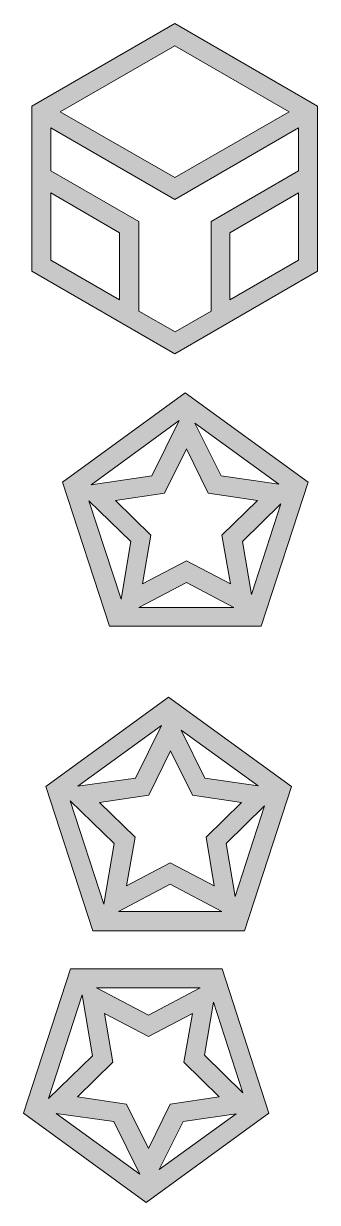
# Model space of a CAD drawing. Header units: millimetres. Extents: x -141 to 330, y -120 to 328.
# Drawn here: x 293.2 to 317.5, y 119.4 to 216.7 of the extents above; entities that cross this region are included whole.
import ezdxf

# ---------------------------------------------------------------- set-up
doc = ezdxf.new("R2010")
doc.units = ezdxf.units.MM
doc.header["$MEASUREMENT"] = 0
doc.layers.add('Layer 1', color=7, linetype='Continuous', lineweight=0)

msp = doc.modelspace()

# ---------------------------------------------------------------- hatches: boundary and pattern name
at = {"layer": 'Layer 1', "true_color": 0x231f20, "transparency": 33554687}
h = msp.add_hatch(color=250, dxfattribs=at)
h.dxf.hatch_style = 2
edge = h.paths.add_edge_path()
edge.add_spline(control_points=[(310.233, 193.869), (310.233, 193.869), (310.233, 199.408), (310.233, 199.408), (310.233, 199.408), (315.912, 202.688), (315.912, 202.688), (315.912, 202.688), (315.912, 197.15), (315.912, 197.15), (315.912, 197.15), (310.233, 193.869), (310.233, 193.869)], knot_values=[0, 0, 0, 0, 1, 1, 1, 2, 2, 2, 3, 3, 3, 4, 4, 4, 4], degree=3, periodic=0)
edge = h.paths.add_edge_path()
edge.add_spline(control_points=[(302.719, 192.952), (302.719, 192.952), (302.719, 200.325), (302.719, 200.325), (302.719, 200.325), (295.451, 204.523), (295.451, 204.523), (295.451, 204.523), (295.451, 208.051), (295.451, 208.051), (295.451, 208.051), (305.682, 202.159), (305.682, 202.159), (305.682, 202.159), (315.912, 208.051), (315.912, 208.051), (315.912, 208.051), (315.912, 204.523), (315.912, 204.523), (315.912, 204.523), (308.681, 200.325), (308.681, 200.325), (308.681, 200.325), (308.681, 192.952), (308.681, 192.952), (308.681, 192.952), (305.717, 191.223), (305.717, 191.223), (305.717, 191.223), (302.719, 192.952), (302.719, 192.952)], knot_values=[0, 0, 0, 0, 1, 1, 1, 2, 2, 2, 3, 3, 3, 4, 4, 4, 5, 5, 5, 6, 6, 6, 7, 7, 7, 8, 8, 8, 9, 9, 9, 10, 10, 10, 10], degree=3, periodic=0)
edge = h.paths.add_edge_path()
edge.add_spline(control_points=[(295.451, 202.688), (295.451, 202.688), (301.131, 199.408), (301.131, 199.408), (301.131, 199.408), (301.131, 193.869), (301.131, 193.869), (301.131, 193.869), (295.451, 197.15), (295.451, 197.15), (295.451, 197.15), (295.451, 202.688), (295.451, 202.688)], knot_values=[0, 0, 0, 0, 1, 1, 1, 2, 2, 2, 3, 3, 3, 4, 4, 4, 4], degree=3, periodic=0)
edge = h.paths.add_edge_path()
edge.add_spline(control_points=[(315.136, 209.391), (315.136, 209.391), (305.682, 203.958), (305.682, 203.958), (305.682, 203.958), (296.227, 209.391), (296.227, 209.391), (296.227, 209.391), (305.682, 214.824), (305.682, 214.824), (305.682, 214.824), (315.136, 209.391), (315.136, 209.391)], knot_values=[0, 0, 0, 0, 1, 1, 1, 2, 2, 2, 3, 3, 3, 4, 4, 4, 4], degree=3, periodic=0)
edge = h.paths.add_edge_path()
edge.add_spline(control_points=[(305.682, 216.658), (305.682, 216.658), (293.899, 209.85), (293.899, 209.85), (293.899, 209.85), (293.899, 196.233), (293.899, 196.233), (293.899, 196.233), (305.682, 189.424), (305.682, 189.424), (305.682, 189.424), (317.465, 196.233), (317.465, 196.233), (317.465, 196.233), (317.465, 209.85), (317.465, 209.85), (317.465, 209.85), (305.682, 216.658), (305.682, 216.658)], knot_values=[0, 0, 0, 0, 1, 1, 1, 2, 2, 2, 3, 3, 3, 4, 4, 4, 5, 5, 5, 6, 6, 6, 6], degree=3, periodic=0)
h = msp.add_hatch(color=250, dxfattribs=at)
h.dxf.hatch_style = 2
edge = h.paths.add_edge_path()
edge.add_spline(control_points=[(312.014, 169.563), (312.014, 169.563), (311.273, 173.937), (311.273, 173.937), (311.273, 173.937), (314.448, 177.042), (314.448, 177.042), (314.448, 177.042), (312.014, 169.563), (312.014, 169.563)], knot_values=[0, 0, 0, 0, 1, 1, 1, 2, 2, 2, 3, 3, 3, 3], degree=3, periodic=0)
edge = h.paths.add_edge_path()
edge.add_spline(control_points=[(298.609, 177.288), (298.609, 177.288), (302.066, 173.937), (302.066, 173.937), (302.066, 173.937), (301.255, 169.175), (301.255, 169.175), (301.255, 169.175), (298.609, 177.288), (298.609, 177.288)], knot_values=[0, 0, 0, 0, 1, 1, 1, 2, 2, 2, 3, 3, 3, 3], degree=3, periodic=0)
edge = h.paths.add_edge_path()
edge.add_spline(control_points=[(309.51, 179.37), (309.51, 179.37), (307.358, 183.709), (307.358, 183.709), (307.358, 183.709), (314.272, 178.664), (314.272, 178.664), (314.272, 178.664), (309.51, 179.37), (309.51, 179.37)], knot_values=[0, 0, 0, 0, 1, 1, 1, 2, 2, 2, 3, 3, 3, 3], degree=3, periodic=0)
edge = h.paths.add_edge_path()
edge.add_spline(control_points=[(298.785, 178.629), (298.785, 178.629), (306.052, 183.921), (306.052, 183.921), (306.052, 183.921), (303.795, 179.37), (303.795, 179.37), (303.795, 179.37), (298.785, 178.629), (298.785, 178.629)], knot_values=[0, 0, 0, 0, 1, 1, 1, 2, 2, 2, 3, 3, 3, 3], degree=3, periodic=0)
edge = h.paths.add_edge_path()
edge.add_spline(control_points=[(310.568, 168.504), (310.568, 168.504), (302.736, 168.504), (302.736, 168.504), (302.736, 168.504), (306.652, 170.55), (306.652, 170.55), (306.652, 170.55), (310.568, 168.504), (310.568, 168.504)], knot_values=[0, 0, 0, 0, 1, 1, 1, 2, 2, 2, 3, 3, 3, 3], degree=3, periodic=0)
edge = h.paths.add_edge_path()
edge.add_spline(control_points=[(310.286, 170.445), (310.286, 170.445), (306.652, 172.35), (306.652, 172.35), (306.652, 172.35), (303.018, 170.445), (303.018, 170.445), (303.018, 170.445), (303.724, 174.466), (303.724, 174.466), (303.724, 174.466), (300.796, 177.324), (300.796, 177.324), (300.796, 177.324), (304.853, 177.923), (304.853, 177.923), (304.853, 177.923), (306.652, 181.592), (306.652, 181.592), (306.652, 181.592), (308.451, 177.923), (308.451, 177.923), (308.451, 177.923), (312.508, 177.324), (312.508, 177.324), (312.508, 177.324), (309.58, 174.466), (309.58, 174.466), (309.58, 174.466), (310.286, 170.445), (310.286, 170.445)], knot_values=[0, 0, 0, 0, 1, 1, 1, 2, 2, 2, 3, 3, 3, 4, 4, 4, 5, 5, 5, 6, 6, 6, 7, 7, 7, 8, 8, 8, 9, 9, 9, 10, 10, 10, 10], degree=3, periodic=0)
edge = h.paths.add_edge_path()
edge.add_spline(control_points=[(306.546, 186.214), (306.546, 186.214), (296.422, 178.841), (296.422, 178.841), (296.422, 178.841), (300.302, 166.952), (300.302, 166.952), (300.302, 166.952), (312.826, 166.952), (312.826, 166.952), (312.826, 166.952), (316.706, 178.841), (316.706, 178.841), (316.706, 178.841), (306.546, 186.214), (306.546, 186.214)], knot_values=[0, 0, 0, 0, 1, 1, 1, 2, 2, 2, 3, 3, 3, 4, 4, 4, 5, 5, 5, 5], degree=3, periodic=0)
h = msp.add_hatch(color=250, dxfattribs=at)
h.dxf.hatch_style = 2
edge = h.paths.add_edge_path()
edge.add_spline(control_points=[(310.674, 144.656), (310.674, 144.656), (309.933, 149.031), (309.933, 149.031), (309.933, 149.031), (313.108, 152.135), (313.108, 152.135), (313.108, 152.135), (310.674, 144.656), (310.674, 144.656)], knot_values=[0, 0, 0, 0, 1, 1, 1, 2, 2, 2, 3, 3, 3, 3], degree=3, periodic=0)
edge = h.paths.add_edge_path()
edge.add_spline(control_points=[(297.056, 152.559), (297.056, 152.559), (300.69, 149.031), (300.69, 149.031), (300.69, 149.031), (299.843, 144.021), (299.843, 144.021), (299.843, 144.021), (297.056, 152.559), (297.056, 152.559)], knot_values=[0, 0, 0, 0, 1, 1, 1, 2, 2, 2, 3, 3, 3, 3], degree=3, periodic=0)
edge = h.paths.add_edge_path()
edge.add_spline(control_points=[(308.169, 154.428), (308.169, 154.428), (306.229, 158.38), (306.229, 158.38), (306.229, 158.38), (312.579, 153.793), (312.579, 153.793), (312.579, 153.793), (308.169, 154.428), (308.169, 154.428)], knot_values=[0, 0, 0, 0, 1, 1, 1, 2, 2, 2, 3, 3, 3, 3], degree=3, periodic=0)
edge = h.paths.add_edge_path()
edge.add_spline(control_points=[(297.692, 153.758), (297.692, 153.758), (304.606, 158.768), (304.606, 158.768), (304.606, 158.768), (302.454, 154.428), (302.454, 154.428), (302.454, 154.428), (297.692, 153.758), (297.692, 153.758)], knot_values=[0, 0, 0, 0, 1, 1, 1, 2, 2, 2, 3, 3, 3, 3], degree=3, periodic=0)
edge = h.paths.add_edge_path()
edge.add_spline(control_points=[(309.58, 143.422), (309.58, 143.422), (301.043, 143.422), (301.043, 143.422), (301.043, 143.422), (305.311, 145.68), (305.311, 145.68), (305.311, 145.68), (309.58, 143.422), (309.58, 143.422)], knot_values=[0, 0, 0, 0, 1, 1, 1, 2, 2, 2, 3, 3, 3, 3], degree=3, periodic=0)
edge = h.paths.add_edge_path()
edge.add_spline(control_points=[(308.945, 145.538), (308.945, 145.538), (305.312, 147.443), (305.312, 147.443), (305.312, 147.443), (301.713, 145.538), (301.713, 145.538), (301.713, 145.538), (302.419, 149.56), (302.419, 149.56), (302.419, 149.56), (299.491, 152.418), (299.491, 152.418), (299.491, 152.418), (303.548, 153.017), (303.548, 153.017), (303.548, 153.017), (305.347, 156.686), (305.347, 156.686), (305.347, 156.686), (307.146, 153.017), (307.146, 153.017), (307.146, 153.017), (311.203, 152.418), (311.203, 152.418), (311.203, 152.418), (308.275, 149.56), (308.275, 149.56), (308.275, 149.56), (308.945, 145.538), (308.945, 145.538)], knot_values=[0, 0, 0, 0, 1, 1, 1, 2, 2, 2, 3, 3, 3, 4, 4, 4, 5, 5, 5, 6, 6, 6, 7, 7, 7, 8, 8, 8, 9, 9, 9, 10, 10, 10, 10], degree=3, periodic=0)
edge = h.paths.add_edge_path()
edge.add_spline(control_points=[(305.17, 161.096), (305.17, 161.096), (295.046, 153.723), (295.046, 153.723), (295.046, 153.723), (298.926, 141.834), (298.926, 141.834), (298.926, 141.834), (311.45, 141.834), (311.45, 141.834), (311.45, 141.834), (315.33, 153.723), (315.33, 153.723), (315.33, 153.723), (305.17, 161.096), (305.17, 161.096)], knot_values=[0, 0, 0, 0, 1, 1, 1, 2, 2, 2, 3, 3, 3, 4, 4, 4, 5, 5, 5, 5], degree=3, periodic=0)
h = msp.add_hatch(color=250, dxfattribs=at)
h.dxf.hatch_style = 2
edge = h.paths.add_edge_path()
edge.add_spline(control_points=[(298.044, 136.543), (298.044, 136.543), (298.891, 131.533), (298.891, 131.533), (298.891, 131.533), (295.257, 128.005), (295.257, 128.005), (295.257, 128.005), (298.044, 136.543), (298.044, 136.543)], knot_values=[0, 0, 0, 0, 1, 1, 1, 2, 2, 2, 3, 3, 3, 3], degree=3, periodic=0)
edge = h.paths.add_edge_path()
edge.add_spline(control_points=[(311.309, 128.464), (311.309, 128.464), (308.134, 131.568), (308.134, 131.568), (308.134, 131.568), (308.875, 135.943), (308.875, 135.943), (308.875, 135.943), (311.309, 128.464), (311.309, 128.464)], knot_values=[0, 0, 0, 0, 1, 1, 1, 2, 2, 2, 3, 3, 3, 3], degree=3, periodic=0)
edge = h.paths.add_edge_path()
edge.add_spline(control_points=[(306.37, 126.1), (306.37, 126.1), (310.744, 126.735), (310.744, 126.735), (310.744, 126.735), (304.394, 122.149), (304.394, 122.149), (304.394, 122.149), (306.37, 126.1), (306.37, 126.1)], knot_values=[0, 0, 0, 0, 1, 1, 1, 2, 2, 2, 3, 3, 3, 3], degree=3, periodic=0)
edge = h.paths.add_edge_path()
edge.add_spline(control_points=[(300.655, 126.1), (300.655, 126.1), (302.807, 121.761), (302.807, 121.761), (302.807, 121.761), (295.892, 126.771), (295.892, 126.771), (295.892, 126.771), (300.655, 126.1), (300.655, 126.1)], knot_values=[0, 0, 0, 0, 1, 1, 1, 2, 2, 2, 3, 3, 3, 3], degree=3, periodic=0)
edge = h.paths.add_edge_path()
edge.add_spline(control_points=[(299.244, 137.142), (299.244, 137.142), (307.781, 137.142), (307.781, 137.142), (307.781, 137.142), (303.512, 134.885), (303.512, 134.885), (303.512, 134.885), (299.244, 137.142), (299.244, 137.142)], knot_values=[0, 0, 0, 0, 1, 1, 1, 2, 2, 2, 3, 3, 3, 3], degree=3, periodic=0)
edge = h.paths.add_edge_path()
edge.add_spline(control_points=[(299.879, 135.026), (299.879, 135.026), (303.512, 133.121), (303.512, 133.121), (303.512, 133.121), (307.146, 135.026), (307.146, 135.026), (307.146, 135.026), (306.44, 131.004), (306.44, 131.004), (306.44, 131.004), (309.368, 128.146), (309.368, 128.146), (309.368, 128.146), (305.311, 127.547), (305.311, 127.547), (305.311, 127.547), (303.512, 123.878), (303.512, 123.878), (303.512, 123.878), (301.713, 127.547), (301.713, 127.547), (301.713, 127.547), (297.656, 128.146), (297.656, 128.146), (297.656, 128.146), (300.584, 131.004), (300.584, 131.004), (300.584, 131.004), (299.879, 135.026), (299.879, 135.026)], knot_values=[0, 0, 0, 0, 1, 1, 1, 2, 2, 2, 3, 3, 3, 4, 4, 4, 5, 5, 5, 6, 6, 6, 7, 7, 7, 8, 8, 8, 9, 9, 9, 10, 10, 10, 10], degree=3, periodic=0)
edge = h.paths.add_edge_path()
edge.add_spline(control_points=[(309.615, 138.695), (309.615, 138.695), (297.092, 138.695), (297.092, 138.695), (297.092, 138.695), (293.211, 126.806), (293.211, 126.806), (293.211, 126.806), (303.336, 119.433), (303.336, 119.433), (303.336, 119.433), (313.461, 126.806), (313.461, 126.806), (313.461, 126.806), (309.615, 138.695), (309.615, 138.695)], knot_values=[0, 0, 0, 0, 1, 1, 1, 2, 2, 2, 3, 3, 3, 4, 4, 4, 5, 5, 5, 5], degree=3, periodic=0)

# ---------------------------------------------------------------- linework, layer by layer
at = {"layer": 'Layer 1'}
for points, knots in [([(305.682, 216.658), (305.682, 216.658), (293.899, 209.85), (293.899, 209.85), (293.899, 209.85), (293.899, 196.233), (293.899, 196.233), (293.899, 196.233), (305.682, 189.424), (305.682, 189.424), (305.682, 189.424), (317.465, 196.233), (317.465, 196.233), (317.465, 196.233), (317.465, 209.85), (317.465, 209.85), (317.465, 209.85), (305.682, 216.658), (305.682, 216.658)], [0, 0, 0, 0, 1, 1, 1, 2, 2, 2, 3, 3, 3, 4, 4, 4, 5, 5, 5, 6, 6, 6, 6]), ([(315.136, 209.391), (315.136, 209.391), (305.682, 203.958), (305.682, 203.958), (305.682, 203.958), (296.227, 209.391), (296.227, 209.391), (296.227, 209.391), (305.682, 214.824), (305.682, 214.824), (305.682, 214.824), (315.136, 209.391), (315.136, 209.391)], [0, 0, 0, 0, 1, 1, 1, 2, 2, 2, 3, 3, 3, 4, 4, 4, 4]), ([(302.719, 192.952), (302.719, 192.952), (302.719, 200.325), (302.719, 200.325), (302.719, 200.325), (295.451, 204.523), (295.451, 204.523), (295.451, 204.523), (295.451, 208.051), (295.451, 208.051), (295.451, 208.051), (305.682, 202.159), (305.682, 202.159), (305.682, 202.159), (315.912, 208.051), (315.912, 208.051), (315.912, 208.051), (315.912, 204.523), (315.912, 204.523), (315.912, 204.523), (308.681, 200.325), (308.681, 200.325), (308.681, 200.325), (308.681, 192.952), (308.681, 192.952), (308.681, 192.952), (305.717, 191.223), (305.717, 191.223), (305.717, 191.223), (302.719, 192.952), (302.719, 192.952)], [0, 0, 0, 0, 1, 1, 1, 2, 2, 2, 3, 3, 3, 4, 4, 4, 5, 5, 5, 6, 6, 6, 7, 7, 7, 8, 8, 8, 9, 9, 9, 10, 10, 10, 10]), ([(295.451, 202.688), (295.451, 202.688), (301.131, 199.408), (301.131, 199.408), (301.131, 199.408), (301.131, 193.869), (301.131, 193.869), (301.131, 193.869), (295.451, 197.15), (295.451, 197.15), (295.451, 197.15), (295.451, 202.688), (295.451, 202.688)], [0, 0, 0, 0, 1, 1, 1, 2, 2, 2, 3, 3, 3, 4, 4, 4, 4]), ([(310.233, 193.869), (310.233, 193.869), (310.233, 199.408), (310.233, 199.408), (310.233, 199.408), (315.912, 202.688), (315.912, 202.688), (315.912, 202.688), (315.912, 197.15), (315.912, 197.15), (315.912, 197.15), (310.233, 193.869), (310.233, 193.869)], [0, 0, 0, 0, 1, 1, 1, 2, 2, 2, 3, 3, 3, 4, 4, 4, 4]), ([(306.546, 186.214), (306.546, 186.214), (296.422, 178.841), (296.422, 178.841), (296.422, 178.841), (300.302, 166.952), (300.302, 166.952), (300.302, 166.952), (312.826, 166.952), (312.826, 166.952), (312.826, 166.952), (316.706, 178.841), (316.706, 178.841), (316.706, 178.841), (306.546, 186.214), (306.546, 186.214)], [0, 0, 0, 0, 1, 1, 1, 2, 2, 2, 3, 3, 3, 4, 4, 4, 5, 5, 5, 5]), ([(298.785, 178.629), (298.785, 178.629), (306.052, 183.921), (306.052, 183.921), (306.052, 183.921), (303.795, 179.37), (303.795, 179.37), (303.795, 179.37), (298.785, 178.629), (298.785, 178.629)], [0, 0, 0, 0, 1, 1, 1, 2, 2, 2, 3, 3, 3, 3]), ([(309.51, 179.37), (309.51, 179.37), (307.358, 183.709), (307.358, 183.709), (307.358, 183.709), (314.272, 178.664), (314.272, 178.664), (314.272, 178.664), (309.51, 179.37), (309.51, 179.37)], [0, 0, 0, 0, 1, 1, 1, 2, 2, 2, 3, 3, 3, 3]), ([(310.286, 170.445), (310.286, 170.445), (306.652, 172.35), (306.652, 172.35), (306.652, 172.35), (303.018, 170.445), (303.018, 170.445), (303.018, 170.445), (303.724, 174.466), (303.724, 174.466), (303.724, 174.466), (300.796, 177.324), (300.796, 177.324), (300.796, 177.324), (304.853, 177.923), (304.853, 177.923), (304.853, 177.923), (306.652, 181.592), (306.652, 181.592), (306.652, 181.592), (308.451, 177.923), (308.451, 177.923), (308.451, 177.923), (312.508, 177.324), (312.508, 177.324), (312.508, 177.324), (309.58, 174.466), (309.58, 174.466), (309.58, 174.466), (310.286, 170.445), (310.286, 170.445)], [0, 0, 0, 0, 1, 1, 1, 2, 2, 2, 3, 3, 3, 4, 4, 4, 5, 5, 5, 6, 6, 6, 7, 7, 7, 8, 8, 8, 9, 9, 9, 10, 10, 10, 10]), ([(298.609, 177.288), (298.609, 177.288), (302.066, 173.937), (302.066, 173.937), (302.066, 173.937), (301.255, 169.175), (301.255, 169.175), (301.255, 169.175), (298.609, 177.288), (298.609, 177.288)], [0, 0, 0, 0, 1, 1, 1, 2, 2, 2, 3, 3, 3, 3]), ([(312.014, 169.563), (312.014, 169.563), (311.273, 173.937), (311.273, 173.937), (311.273, 173.937), (314.448, 177.042), (314.448, 177.042), (314.448, 177.042), (312.014, 169.563), (312.014, 169.563)], [0, 0, 0, 0, 1, 1, 1, 2, 2, 2, 3, 3, 3, 3]), ([(310.568, 168.504), (310.568, 168.504), (302.736, 168.504), (302.736, 168.504), (302.736, 168.504), (306.652, 170.55), (306.652, 170.55), (306.652, 170.55), (310.568, 168.504), (310.568, 168.504)], [0, 0, 0, 0, 1, 1, 1, 2, 2, 2, 3, 3, 3, 3]), ([(305.17, 161.096), (305.17, 161.096), (295.046, 153.723), (295.046, 153.723), (295.046, 153.723), (298.926, 141.834), (298.926, 141.834), (298.926, 141.834), (311.45, 141.834), (311.45, 141.834), (311.45, 141.834), (315.33, 153.723), (315.33, 153.723), (315.33, 153.723), (305.17, 161.096), (305.17, 161.096)], [0, 0, 0, 0, 1, 1, 1, 2, 2, 2, 3, 3, 3, 4, 4, 4, 5, 5, 5, 5]), ([(297.692, 153.758), (297.692, 153.758), (304.606, 158.768), (304.606, 158.768), (304.606, 158.768), (302.454, 154.428), (302.454, 154.428), (302.454, 154.428), (297.692, 153.758), (297.692, 153.758)], [0, 0, 0, 0, 1, 1, 1, 2, 2, 2, 3, 3, 3, 3]), ([(308.169, 154.428), (308.169, 154.428), (306.229, 158.38), (306.229, 158.38), (306.229, 158.38), (312.579, 153.793), (312.579, 153.793), (312.579, 153.793), (308.169, 154.428), (308.169, 154.428)], [0, 0, 0, 0, 1, 1, 1, 2, 2, 2, 3, 3, 3, 3]), ([(308.945, 145.538), (308.945, 145.538), (305.312, 147.443), (305.312, 147.443), (305.312, 147.443), (301.713, 145.538), (301.713, 145.538), (301.713, 145.538), (302.419, 149.56), (302.419, 149.56), (302.419, 149.56), (299.491, 152.418), (299.491, 152.418), (299.491, 152.418), (303.548, 153.017), (303.548, 153.017), (303.548, 153.017), (305.347, 156.686), (305.347, 156.686), (305.347, 156.686), (307.146, 153.017), (307.146, 153.017), (307.146, 153.017), (311.203, 152.418), (311.203, 152.418), (311.203, 152.418), (308.275, 149.56), (308.275, 149.56), (308.275, 149.56), (308.945, 145.538), (308.945, 145.538)], [0, 0, 0, 0, 1, 1, 1, 2, 2, 2, 3, 3, 3, 4, 4, 4, 5, 5, 5, 6, 6, 6, 7, 7, 7, 8, 8, 8, 9, 9, 9, 10, 10, 10, 10]), ([(297.056, 152.559), (297.056, 152.559), (300.69, 149.031), (300.69, 149.031), (300.69, 149.031), (299.843, 144.021), (299.843, 144.021), (299.843, 144.021), (297.056, 152.559), (297.056, 152.559)], [0, 0, 0, 0, 1, 1, 1, 2, 2, 2, 3, 3, 3, 3]), ([(310.674, 144.656), (310.674, 144.656), (309.933, 149.031), (309.933, 149.031), (309.933, 149.031), (313.108, 152.135), (313.108, 152.135), (313.108, 152.135), (310.674, 144.656), (310.674, 144.656)], [0, 0, 0, 0, 1, 1, 1, 2, 2, 2, 3, 3, 3, 3]), ([(309.58, 143.422), (309.58, 143.422), (301.043, 143.422), (301.043, 143.422), (301.043, 143.422), (305.311, 145.68), (305.311, 145.68), (305.311, 145.68), (309.58, 143.422), (309.58, 143.422)], [0, 0, 0, 0, 1, 1, 1, 2, 2, 2, 3, 3, 3, 3]), ([(309.615, 138.695), (309.615, 138.695), (297.092, 138.695), (297.092, 138.695), (297.092, 138.695), (293.211, 126.806), (293.211, 126.806), (293.211, 126.806), (303.336, 119.433), (303.336, 119.433), (303.336, 119.433), (313.461, 126.806), (313.461, 126.806), (313.461, 126.806), (309.615, 138.695), (309.615, 138.695)], [0, 0, 0, 0, 1, 1, 1, 2, 2, 2, 3, 3, 3, 4, 4, 4, 5, 5, 5, 5]), ([(299.244, 137.142), (299.244, 137.142), (307.781, 137.142), (307.781, 137.142), (307.781, 137.142), (303.512, 134.885), (303.512, 134.885), (303.512, 134.885), (299.244, 137.142), (299.244, 137.142)], [0, 0, 0, 0, 1, 1, 1, 2, 2, 2, 3, 3, 3, 3]), ([(298.044, 136.543), (298.044, 136.543), (298.891, 131.533), (298.891, 131.533), (298.891, 131.533), (295.257, 128.005), (295.257, 128.005), (295.257, 128.005), (298.044, 136.543), (298.044, 136.543)], [0, 0, 0, 0, 1, 1, 1, 2, 2, 2, 3, 3, 3, 3]), ([(311.309, 128.464), (311.309, 128.464), (308.134, 131.568), (308.134, 131.568), (308.134, 131.568), (308.875, 135.943), (308.875, 135.943), (308.875, 135.943), (311.309, 128.464), (311.309, 128.464)], [0, 0, 0, 0, 1, 1, 1, 2, 2, 2, 3, 3, 3, 3]), ([(299.879, 135.026), (299.879, 135.026), (303.512, 133.121), (303.512, 133.121), (303.512, 133.121), (307.146, 135.026), (307.146, 135.026), (307.146, 135.026), (306.44, 131.004), (306.44, 131.004), (306.44, 131.004), (309.368, 128.146), (309.368, 128.146), (309.368, 128.146), (305.311, 127.547), (305.311, 127.547), (305.311, 127.547), (303.512, 123.878), (303.512, 123.878), (303.512, 123.878), (301.713, 127.547), (301.713, 127.547), (301.713, 127.547), (297.656, 128.146), (297.656, 128.146), (297.656, 128.146), (300.584, 131.004), (300.584, 131.004), (300.584, 131.004), (299.879, 135.026), (299.879, 135.026)], [0, 0, 0, 0, 1, 1, 1, 2, 2, 2, 3, 3, 3, 4, 4, 4, 5, 5, 5, 6, 6, 6, 7, 7, 7, 8, 8, 8, 9, 9, 9, 10, 10, 10, 10]), ([(300.655, 126.1), (300.655, 126.1), (302.807, 121.761), (302.807, 121.761), (302.807, 121.761), (295.892, 126.771), (295.892, 126.771), (295.892, 126.771), (300.655, 126.1), (300.655, 126.1)], [0, 0, 0, 0, 1, 1, 1, 2, 2, 2, 3, 3, 3, 3]), ([(306.37, 126.1), (306.37, 126.1), (310.744, 126.735), (310.744, 126.735), (310.744, 126.735), (304.394, 122.149), (304.394, 122.149), (304.394, 122.149), (306.37, 126.1), (306.37, 126.1)], [0, 0, 0, 0, 1, 1, 1, 2, 2, 2, 3, 3, 3, 3])]:
    msp.add_open_spline(points, degree=3, knots=knots, dxfattribs=at)

doc.saveas('drawing.dxf')
